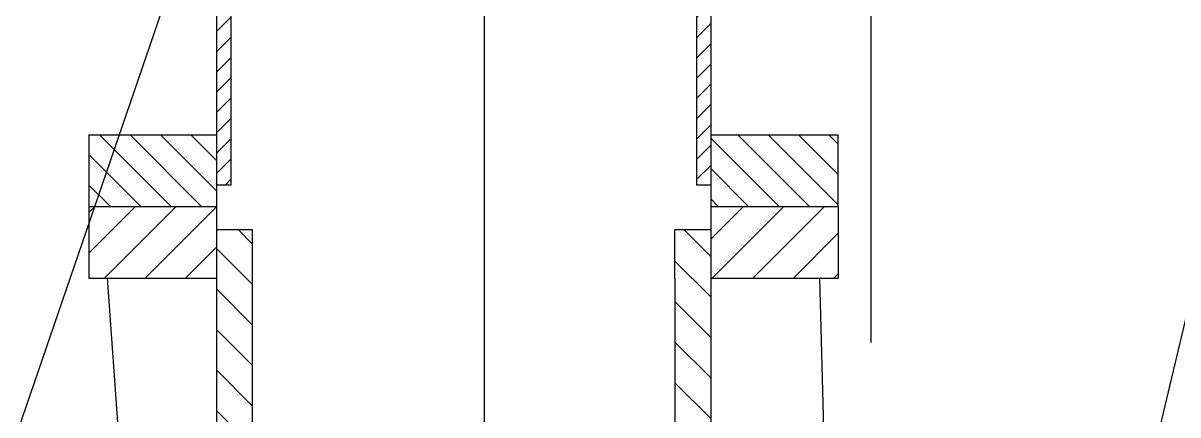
# Model space of a CAD drawing. Header units: millimetres. Extents: x 0 to 12600, y -338 to 8910.
# Drawn here: x 9375 to 10181, y 5190 to 5463 of the extents above; entities that cross this region are included whole.
import ezdxf

# ---------------------------------------------------------------- set-up
doc = ezdxf.new("R2010")
doc.units = ezdxf.units.MM
doc.header["$LTSCALE"] = 300
doc.linetypes.add('F', pattern=[0.75, 0.5, -0.25])
doc.linetypes.add('G', pattern=[2, 1.25, -0.25, 0.25, -0.25])
for name, color, linetype in [('01', 7, 'Continuous'), ('02', 1, 'Continuous'), ('04', 2, 'F'), ('05', 142, 'G')]:
    doc.layers.add(name, color=color, linetype=linetype)

msp = doc.modelspace()

# ---------------------------------------------------------------- hatches: boundary and pattern name
at = {"layer": '02', "ltscale": 2}
h = msp.add_hatch(dxfattribs=at)
h.set_pattern_fill('_USER', color=256, scale=10, angle=45, style=0, pattern_type=0)
h.set_pattern_definition([(45, (-11938.91, 2633.123), (-7.071068, 7.071068), [])])
h.paths.add_polyline_path([(9520.26, 5792.45), (9520.26, 5805.45), (9510.26, 5805.45), (9510.26, 5349.95), (9520.26, 5349.95)])
h.paths.add_polyline_path([(9845.26, 5792.45), (9520.26, 5792.45), (9520.26, 5782.45), (9845.26, 5782.45)])
h.paths.add_polyline_path([(9855.26, 5805.45), (9845.26, 5805.45), (9845.26, 5792.45), (9845.26, 5384.95), (9845.26, 5349.95), (9855.26, 5349.95)])
h = msp.add_hatch(dxfattribs=at)
h.set_pattern_fill('_USER', color=256, scale=15, angle=135, style=0, pattern_type=0)
h.set_pattern_definition([(135, (-11938.91, 2633.123), (-10.606602, -10.606602), [])])
h.paths.add_polyline_path([(9510.26, 5384.95), (9421.26, 5384.95), (9421.26, 5334.95), (9510.26, 5334.95)])
h.paths.add_polyline_path([(9944.26, 5384.95), (9855.26, 5384.95), (9855.26, 5334.95), (9944.26, 5334.95)])
h = msp.add_hatch(dxfattribs=at)
h.set_pattern_fill('_USER', color=256, scale=20, angle=45, style=0, pattern_type=0)
h.set_pattern_definition([(45, (6059.16, 186.667), (-14.142136, 14.142136), [])])
h.paths.add_polyline_path([(9421.26, 5334.95), (9421.26, 5284.95), (9510.26, 5284.95), (9510.26, 5334.95)])
h.paths.add_polyline_path([(9944.26, 5284.95), (9944.26, 5334.95), (9855.26, 5334.95), (9855.26, 5284.95)])
h = msp.add_hatch(dxfattribs=at)
h.set_pattern_fill('_USER', color=256, scale=20, angle=135, style=0, pattern_type=0)
h.set_pattern_definition([(135, (6059.16, 186.667), (-14.142136, -14.142136), [])])
h.paths.add_polyline_path([(9510.26, 5015.09), (9535.26, 5015.09), (9535.26, 5284.95), (9535.26, 5318.95), (9510.26, 5318.95), (9510.26, 5284.95)])
h.paths.add_polyline_path([(9855.26, 5318.95), (9830.26, 5318.95), (9830.26, 5284.95), (9830.26, 5015.09), (9855.26, 5015.09)])

# ---------------------------------------------------------------- linework, layer by layer
at = {"ltscale": 2}
for p, q in [((9421.26, 5334.95), (9510.26, 5334.95)), ((9421.26, 5334.95), (9421.26, 5284.95)), ((9510.26, 5334.95), (9510.26, 5284.95)), ((9855.26, 5334.95), (9855.26, 5015.09)), ((9855.26, 5334.95), (9944.26, 5334.95)), ((9944.26, 5334.95), (9944.26, 5284.95)), ((9421.26, 5284.95), (9510.26, 5284.95)), ((9510.26, 5284.95), (9510.26, 5015.09)), ((9535.26, 5284.95), (9535.26, 5015.09)), ((9830.26, 5284.95), (9830.26, 5015.09)), ((9855.26, 5284.95), (9944.26, 5284.95))]:
    msp.add_line(p, q, dxfattribs=at)
at = {"layer": '01', "color": 7, "linetype": 'Continuous', "ltscale": 2}
for p, q in [((9510.26, 5805.45), (9510.26, 5334.95)), ((9855.26, 5805.45), (9855.26, 5334.95)), ((9520.26, 5792.45), (9520.26, 5349.95)), ((9845.26, 5792.45), (9845.26, 5384.95)), ((9944.26, 5334.95), (9944.26, 5384.95)), ((9520.26, 5349.95), (9510.26, 5349.95)), ((9855.26, 5349.95), (9845.26, 5349.95)), ((9510.26, 5318.95), (9535.26, 5318.95)), ((9535.26, 5318.95), (9535.26, 5284.95)), ((9830.26, 5318.95), (9855.26, 5318.95)), ((9830.26, 5284.95), (9830.26, 5318.95)), ((9453.26, 5015.09), (9434.26, 5284.95)), ((9931.26, 5284.95), (9938.26, 5015.09))]:
    msp.add_line(p, q, dxfattribs=at)
at = {"layer": '01', "ltscale": 2}
for p, q in [((9421.26, 5384.95), (9510.26, 5384.95)), ((9421.26, 5384.95), (9421.26, 5334.95)), ((9855.26, 5384.95), (9944.26, 5384.95)), ((9421.26, 5334.95), (9510.26, 5334.95)), ((9855.26, 5334.95), (9944.26, 5334.95))]:
    msp.add_line(p, q, dxfattribs=at)
at = {"layer": '02', "ltscale": 2}
for p, q in [((9337.07, 5077.63), (9954.03, 6878.41)), ((10160.26, 5144.45), (10571.75, 6878.41))]:
    msp.add_line(p, q, dxfattribs=at)
at = {"layer": '04', "ltscale": 2}
msp.add_line((9845.26, 5384.95), (9845.26, 5349.95), dxfattribs=at)
at = {"layer": '05', "ltscale": 2}
for p, q in [((9697.26, 4799.59), (9697.26, 5963.36)), ((9967.16, 4039.95), (9967.16, 5753.38))]:
    msp.add_line(p, q, dxfattribs=at)
at = {"layer": '05', "color": 142, "linetype": 'G', "ltscale": 2}
msp.add_line((9697.26, 4175.59), (9697.26, 5424.23), dxfattribs=at)

doc.saveas('drawing.dxf')
